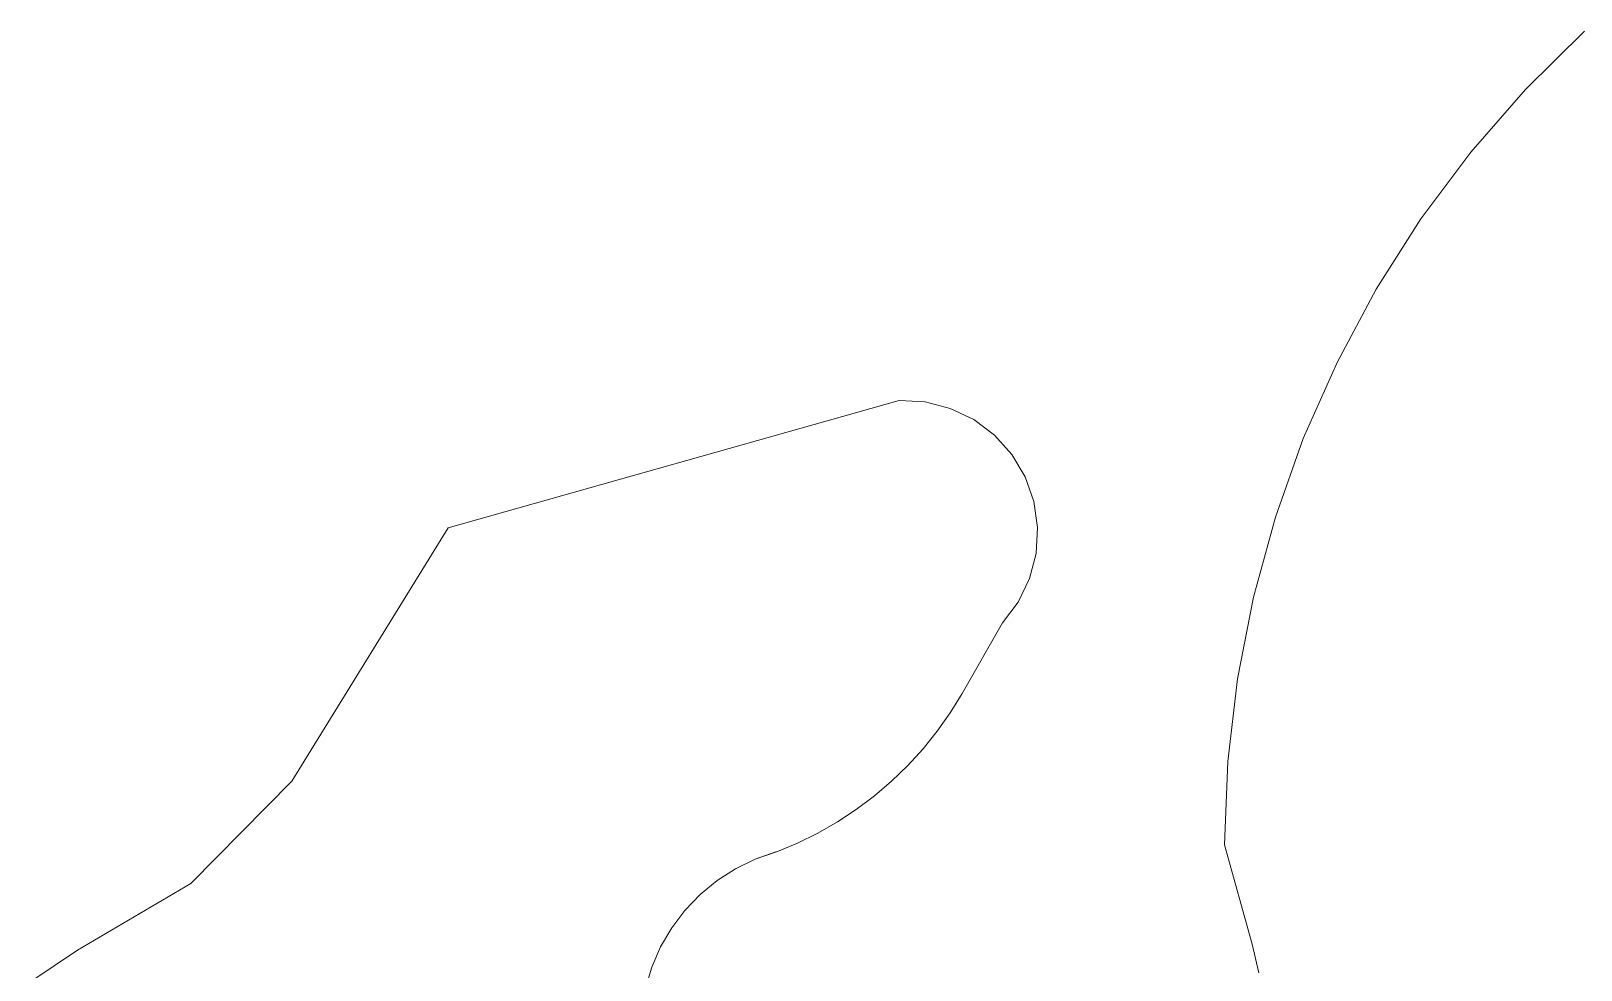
# Model space of a CAD drawing. Header units: millimetres. Extents: x -233 to 120, y -19 to 188.
# Drawn here: x -106.97 to -78.16, y 162.28 to 179.73 of the extents above; entities that cross this region are included whole.
import ezdxf

# ---------------------------------------------------------------- set-up
doc = ezdxf.new("R2010")
doc.units = ezdxf.units.MM
doc.header["$MEASUREMENT"] = 0
doc.layers.add('Layer 1', color=7, linetype='Continuous')

msp = doc.modelspace()

# ---------------------------------------------------------------- linework, layer by layer
at = {"layer": 'Layer 1', "lineweight": 9}
for points in [[(-78.0934, 179.7333), (-78.0934, 179.7333), (-79.1935, 178.6462), (-79.1935, 178.6462)], [(-79.1935, 178.6462), (-79.1935, 178.6462), (-80.2092, 177.4798), (-80.2092, 177.4798)], [(-80.2092, 177.4798), (-80.2092, 177.4798), (-81.1348, 176.2407), (-81.1348, 176.2407)], [(-81.1348, 176.2407), (-81.1348, 176.2407), (-81.965, 174.9358), (-81.965, 174.9358)], [(-81.965, 174.9358), (-81.965, 174.9358), (-82.6953, 173.5725), (-82.6953, 173.5725)], [(-82.6953, 173.5725), (-82.6953, 173.5725), (-83.3215, 172.1583), (-83.3215, 172.1583)], [(-90.8375, 172.8648), (-90.8375, 172.8648), (-99.2177, 170.5014), (-99.2177, 170.5014)], [(-90.354, 172.8399), (-90.354, 172.8399), (-90.8375, 172.8648), (-90.8375, 172.8648)], [(-89.8848, 172.7208), (-89.8848, 172.7208), (-90.354, 172.8399), (-90.354, 172.8399)], [(-89.4479, 172.5121), (-89.4479, 172.5121), (-89.8848, 172.7208), (-89.8848, 172.7208)], [(-89.0603, 172.222), (-89.0603, 172.222), (-89.4479, 172.5121), (-89.4479, 172.5121)], [(-88.7371, 171.8616), (-88.7371, 171.8616), (-89.0603, 172.222), (-89.0603, 172.222)], [(-83.3215, 172.1583), (-83.3215, 172.1583), (-83.8401, 170.7012), (-83.8401, 170.7012)], [(-88.4906, 171.445), (-88.4906, 171.445), (-88.7371, 171.8616), (-88.7371, 171.8616)], [(-88.3304, 170.9881), (-88.3304, 170.9881), (-88.4906, 171.445), (-88.4906, 171.445)], [(-88.2628, 170.5087), (-88.2628, 170.5087), (-88.3304, 170.9881), (-88.3304, 170.9881)], [(-83.8401, 170.7012), (-83.8401, 170.7012), (-84.2483, 169.2094), (-84.2483, 169.2094)], [(-99.2177, 170.5014), (-99.2177, 170.5014), (-102.1265, 165.7927), (-102.1265, 165.7927)], [(-88.2903, 170.0254), (-88.2903, 170.0254), (-88.2628, 170.5087), (-88.2628, 170.5087)], [(-88.4118, 169.5568), (-88.4118, 169.5568), (-88.2903, 170.0254), (-88.2903, 170.0254)], [(-88.6228, 169.121), (-88.6228, 169.121), (-88.4118, 169.5568), (-88.4118, 169.5568)], [(-84.2483, 169.2094), (-84.2483, 169.2094), (-84.5436, 167.6912), (-84.5436, 167.6912)], [(-88.9149, 168.735), (-88.9149, 168.735), (-88.6228, 169.121), (-88.6228, 169.121)], [(-89.6649, 167.4225), (-89.6649, 167.4225), (-88.9149, 168.735), (-88.9149, 168.735)], [(-84.5436, 167.6912), (-84.5436, 167.6912), (-84.7245, 166.1552), (-84.7245, 166.1552)], [(-89.8848, 167.0643), (-89.8848, 167.0643), (-89.6649, 167.4225), (-89.6649, 167.4225)], [(-90.1268, 166.7206), (-90.1268, 166.7206), (-89.8848, 167.0643), (-89.8848, 167.0643)], [(-90.3898, 166.3927), (-90.3898, 166.3927), (-90.1268, 166.7206), (-90.1268, 166.7206)], [(-90.6729, 166.082), (-90.6729, 166.082), (-90.3898, 166.3927), (-90.3898, 166.3927)], [(-90.9749, 165.7897), (-90.9749, 165.7897), (-90.6729, 166.082), (-90.6729, 166.082)], [(-84.7245, 166.1552), (-84.7245, 166.1552), (-84.7899, 164.61), (-84.7899, 164.61)], [(-102.1265, 165.7927), (-102.1265, 165.7927), (-104.0043, 163.8919), (-104.0043, 163.8919)], [(-91.2947, 165.5169), (-91.2947, 165.5169), (-90.9749, 165.7897), (-90.9749, 165.7897)], [(-91.6309, 165.2647), (-91.6309, 165.2647), (-91.2947, 165.5169), (-91.2947, 165.5169)], [(-91.9824, 165.0341), (-91.9824, 165.0341), (-91.6309, 165.2647), (-91.6309, 165.2647)], [(-92.7251, 164.6413), (-92.7251, 164.6413), (-92.3476, 164.826), (-92.3476, 164.826)], [(-92.3476, 164.826), (-92.3476, 164.826), (-91.9824, 165.0341), (-91.9824, 165.0341)], [(-93.0975, 164.4872), (-93.0975, 164.4872), (-92.7251, 164.6413), (-92.7251, 164.6413)], [(-84.7899, 164.61), (-84.7899, 164.61), (-84.2707, 162.7638), (-84.2707, 162.7638)], [(-93.5112, 164.3446), (-93.5112, 164.3446), (-93.8774, 164.1646), (-93.8774, 164.1646)], [(-93.1265, 164.4806), (-93.1265, 164.4806), (-93.5112, 164.3446), (-93.5112, 164.3446)], [(-93.5112, 164.3446), (-93.5112, 164.3446), (-93.1135, 164.4806), (-93.1135, 164.4806)], [(-93.0975, 164.4872), (-93.0975, 164.4872), (-93.1265, 164.4806), (-93.1265, 164.4806)], [(-93.1135, 164.4806), (-93.1135, 164.4806), (-93.0975, 164.4872), (-93.0975, 164.4872)], [(-93.8774, 164.1646), (-93.8774, 164.1646), (-94.2201, 163.9433), (-94.2201, 163.9433)], [(-104.0043, 163.8919), (-104.0043, 163.8919), (-106.1073, 162.6484), (-106.1073, 162.6484)], [(-94.5347, 163.6835), (-94.5347, 163.6835), (-94.8169, 163.3888), (-94.8169, 163.3888)], [(-94.2201, 163.9433), (-94.2201, 163.9433), (-94.5347, 163.6835), (-94.5347, 163.6835)], [(-94.8169, 163.3888), (-94.8169, 163.3888), (-95.0629, 163.0633), (-95.0629, 163.0633)], [(-95.0629, 163.0633), (-95.0629, 163.0633), (-95.2692, 162.7113), (-95.2692, 162.7113)], [(-106.1073, 162.6484), (-106.1073, 162.6484), (-106.9726, 162.0715), (-106.9726, 162.0715)], [(-95.2692, 162.7113), (-95.2692, 162.7113), (-95.4332, 162.3377), (-95.4332, 162.3377)], [(-84.2707, 162.7638), (-84.2707, 162.7638), (-84.151, 162.2279), (-84.151, 162.2279)], [(-95.4332, 162.3377), (-95.4332, 162.3377), (-95.5524, 161.9475), (-95.5524, 161.9475)]]:
    msp.add_open_spline(points, degree=3, dxfattribs=at)

doc.saveas('drawing.dxf')
